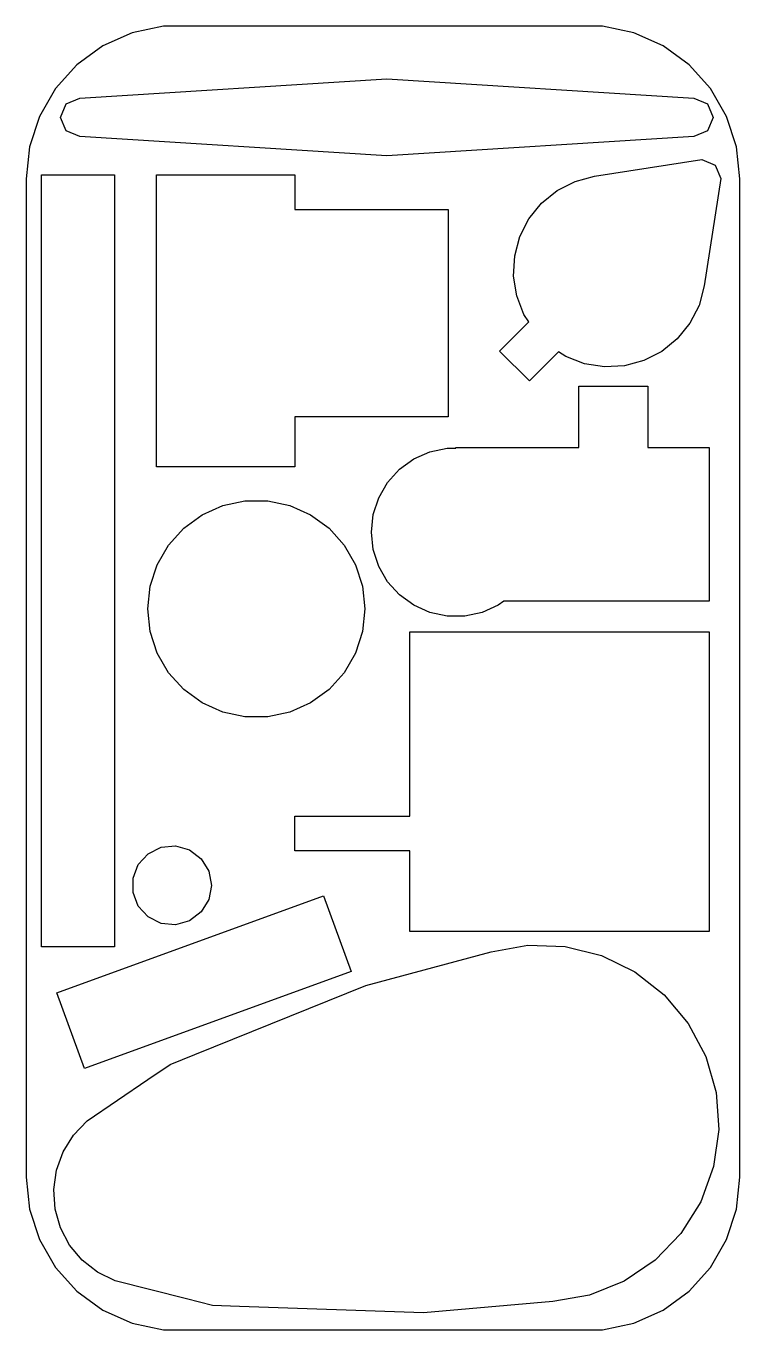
# Model space of a CAD drawing. Header units: metres. Extents: x -20 to 73, y -20 to 150.
import ezdxf

# ---------------------------------------------------------------- set-up
doc = ezdxf.new("R2010")
doc.units = ezdxf.units.M

msp = doc.modelspace()

# ---------------------------------------------------------------- linework, layer by layer
for p, q in [((-2.09056, 149.89), (-6.18033, 149.021)), ((55.0906, 149.89), (-2.09056, 149.89)), ((59.1803, 149.021), (55.0906, 149.89)), ((-6.18033, 149.021), (-9.99998, 147.32)), ((63, 147.32), (59.1803, 149.021)), ((-9.99998, 147.32), (-13.3826, 144.863)), ((66.3826, 144.863), (63, 147.32)), ((-13.3826, 144.863), (-16.1803, 141.756)), ((69.1803, 141.756), (66.3826, 144.863)), ((-13, 140.5), (27, 143)), ((27, 143), (67, 140.5)), ((-16.1803, 141.756), (-18.2709, 138.135)), ((71.2709, 138.135), (69.1803, 141.756)), ((-15.5, 138), (-14.7678, 139.768)), ((-14.7678, 139.768), (-13, 140.5)), ((67, 140.5), (68.7678, 139.768)), ((68.7678, 139.768), (69.5, 138)), ((-18.2709, 138.135), (-19.5629, 134.158)), ((-14.7678, 136.232), (-15.5, 138)), ((69.5, 138), (68.7678, 136.232)), ((72.5629, 134.158), (71.2709, 138.135)), ((-13, 135.5), (-14.7678, 136.232)), ((68.7678, 136.232), (67, 135.5)), ((-19.5629, 134.158), (-20, 130)), ((27, 133), (-13, 135.5)), ((67, 135.5), (27, 133)), ((73, 130), (72.5629, 134.158)), ((54.0446, 130.346), (68.0208, 132.521)), ((68.0208, 132.521), (69.7886, 131.789)), ((69.7886, 131.789), (70.5208, 130.021)), ((-20, 130), (-20, 0)), ((-18, 30), (-18, 130.5)), ((-18, 130.5), (-8.5, 130.5)), ((-8.5, 130.5), (-8.5, 30)), ((-3, 92.5), (-2.99998, 130.5)), ((-2.99998, 130.5), (15, 130.5)), ((15, 130.5), (15, 126)), ((49.192, 128.483), (51.5204, 129.67)), ((51.5204, 129.67), (54.0446, 130.346)), ((70.5208, 130.021), (68.3461, 116.045)), ((73, 0), (73, 130)), ((47.1612, 126.839), (49.192, 128.483)), ((15, 126), (35, 126)), ((35, 126), (35, 99)), ((45.5166, 124.808), (47.1612, 126.839)), ((44.3302, 122.48), (45.5166, 124.808)), ((43.6539, 119.955), (44.3302, 122.48)), ((43.5171, 117.346), (43.6539, 119.955)), ((43.9259, 114.765), (43.5171, 117.346)), ((68.3461, 116.045), (67.6697, 113.52)), ((44.8624, 112.325), (43.9259, 114.765)), ((45.482, 111.371), (44.8624, 112.325)), ((67.6697, 113.52), (66.4834, 111.192)), ((41.6811, 107.57), (45.482, 111.371)), ((66.4834, 111.192), (64.8388, 109.161)), ((64.8388, 109.161), (62.808, 107.517)), ((45.5702, 103.681), (41.6811, 107.57)), ((49.3711, 107.482), (45.5702, 103.681)), ((50.3251, 106.862), (49.3711, 107.482)), ((62.808, 107.517), (60.4796, 106.33)), ((52.7648, 105.926), (50.3251, 106.862)), ((55.3458, 105.517), (52.7648, 105.926)), ((57.9554, 105.654), (55.3458, 105.517)), ((60.4796, 106.33), (57.9554, 105.654)), ((52, 95), (52, 103)), ((52, 103), (61, 103)), ((61, 103), (61, 95)), ((35, 99), (15, 99)), ((15, 99), (15, 92.5)), ((28.6396, 92.1746), (30.5, 93.5263)), ((30.5, 93.5263), (32.6008, 94.4616)), ((32.6008, 94.4616), (34.8502, 94.9397)), ((34.8502, 94.9397), (36, 94.9397)), ((36, 94.9397), (36, 95)), ((36, 95), (52, 95)), ((61, 95), (69, 95)), ((69, 95), (69, 75)), ((15, 92.5), (-3, 92.5)), ((27.1008, 90.4656), (28.6396, 92.1746)), ((25.951, 88.4741), (27.1008, 90.4656)), ((25.2404, 86.287), (25.951, 88.4741)), ((2.92499, 86.2543), (5.6274, 87.4574)), ((5.6274, 87.4574), (8.52092, 88.0725)), ((8.52092, 88.0725), (11.4791, 88.0725)), ((11.4791, 88.0725), (14.3726, 87.4574)), ((14.3726, 87.4574), (17.075, 86.2543)), ((0.5318, 84.5155), (2.92499, 86.2543)), ((17.075, 86.2543), (19.4682, 84.5155)), ((25, 84), (25.2404, 86.287)), ((-1.44759, 82.3172), (0.5318, 84.5155)), ((19.4682, 84.5155), (21.4476, 82.3172)), ((25.2404, 81.713), (25, 84)), ((-2.92667, 79.7553), (-1.44759, 82.3172)), ((21.4476, 82.3172), (22.9267, 79.7553)), ((25.951, 79.5259), (25.2404, 81.713)), ((-3.84077, 76.9419), (-2.92667, 79.7553)), ((22.9267, 79.7553), (23.8408, 76.9419)), ((27.1008, 77.5343), (25.951, 79.5259)), ((-4.14999, 74), (-3.84077, 76.9419)), ((23.8408, 76.9419), (24.15, 74)), ((28.6396, 75.8254), (27.1008, 77.5343)), ((30.5, 74.4737), (28.6396, 75.8254)), ((42.2244, 75), (41.5, 74.4737)), ((69, 75), (42.2244, 75)), ((-3.84077, 71.058), (-4.14999, 74)), ((24.15, 74), (23.8408, 71.058)), ((32.6008, 73.5384), (30.5, 74.4737)), ((34.8502, 73.0603), (32.6008, 73.5384)), ((37.1498, 73.0603), (34.8502, 73.0603)), ((39.3992, 73.5384), (37.1498, 73.0603)), ((41.5, 74.4737), (39.3992, 73.5384)), ((-2.92667, 68.2447), (-3.84077, 71.058)), ((23.8408, 71.058), (22.9267, 68.2447)), ((30, 47), (30, 71)), ((30, 71), (69, 71)), ((69, 71), (69, 32)), ((-1.44759, 65.6828), (-2.92667, 68.2447)), ((22.9267, 68.2447), (21.4476, 65.6828)), ((0.5318, 63.4845), (-1.44759, 65.6828)), ((21.4476, 65.6828), (19.4682, 63.4845)), ((2.92499, 61.7457), (0.5318, 63.4845)), ((19.4682, 63.4845), (17.075, 61.7457)), ((5.6274, 60.5425), (2.92499, 61.7457)), ((17.075, 61.7457), (14.3726, 60.5425)), ((8.52092, 59.9275), (5.6274, 60.5425)), ((11.4791, 59.9275), (8.52092, 59.9275)), ((14.3726, 60.5425), (11.4791, 59.9275)), ((15, 42.5), (15, 47)), ((15, 47), (30, 47)), ((-4.10356, 42.1098), (-2.40936, 42.9534)), ((-2.40936, 42.9534), (-0.52481, 43.128)), ((-0.52481, 43.128), (1.29555, 42.6101)), ((1.29555, 42.6101), (2.80589, 41.4695)), ((30, 42.5), (15, 42.5)), ((30, 32), (30, 42.5)), ((-5.37862, 40.7111), (-4.10356, 42.1098)), ((2.80589, 41.4695), (3.80223, 39.8604)), ((-6.0623, 38.9463), (-5.37862, 40.7111)), ((3.80223, 39.8604), (4.14999, 38)), ((-6.0623, 37.0537), (-6.0623, 38.9463)), ((4.14999, 38), (3.80223, 36.1396)), ((-16, 24), (18.7686, 36.6547)), ((-5.37862, 35.2889), (-6.0623, 37.0537)), ((3.80223, 36.1396), (2.80589, 34.5305)), ((18.7686, 36.6547), (22.3598, 26.788)), ((-4.10356, 33.8902), (-5.37862, 35.2889)), ((2.80589, 34.5305), (1.29555, 33.3899)), ((-2.40936, 33.0466), (-4.10356, 33.8902)), ((-0.52481, 32.872), (-2.40936, 33.0466)), ((1.29555, 33.3899), (-0.52481, 32.872)), ((69, 32), (30, 32)), ((-8.5, 30), (-18, 30)), ((24.2632, 24.9554), (40.5914, 29.3493)), ((40.5914, 29.3493), (45.3782, 30.1934)), ((45.3782, 30.1934), (50.2358, 30.0237)), ((50.2358, 30.0237), (54.952, 28.8478)), ((54.952, 28.8478), (59.3206, 26.7171)), ((22.3598, 26.788), (-12.4088, 14.1332)), ((59.3206, 26.7171), (63.1508, 23.7246)), ((-12.4088, 14.1332), (-16, 24)), ((2.00595, 15.9816), (24.2632, 24.9554)), ((63.1508, 23.7246), (66.2751, 20.0012)), ((66.2751, 20.0012), (68.557, 15.7096)), ((-1.24075, 14.6698), (2.00595, 15.9816)), ((68.557, 15.7096), (69.8968, 11.0373)), ((-4.1438, 12.7117), (-1.24075, 14.6698)), ((-12.052, 7.31602), (-4.1438, 12.7117)), ((69.8968, 11.0373), (70.2358, 6.18858)), ((-13.8237, 5.48135), (-12.052, 7.31602)), ((-15.1753, 3.31842), (-13.8237, 5.48135)), ((70.2358, 6.18858), (69.5594, 1.37531)), ((-16.0476, 0.92174), (-15.1753, 3.31842)), ((-20, 0), (-19.5629, -4.15823)), ((-16.4026, -1.60393), (-16.0476, 0.92174)), ((69.5594, 1.37531), (67.897, -3.19212)), ((72.5629, -4.15823), (73, 0)), ((-16.2247, -4.14821), (-16.4026, -1.60393)), ((67.897, -3.19212), (65.3212, -7.31412)), ((-19.5629, -4.15823), (-18.2709, -8.13472)), ((-15.5216, -6.5999), (-16.2247, -4.14821)), ((71.2709, -8.13472), (72.5629, -4.15823)), ((-14.3242, -8.85185), (-15.5216, -6.5999)), ((-18.2709, -8.13472), (-16.1803, -11.7557)), ((65.3212, -7.31412), (61.9448, -10.8105)), ((69.1803, -11.7557), (71.2709, -8.13472)), ((-12.6848, -10.8056), (-14.3242, -8.85185)), ((-16.1803, -11.7557), (-13.3826, -14.8629)), ((-10.675, -12.3759), (-12.6848, -10.8056)), ((61.9448, -10.8105), (57.9152, -13.5285)), ((66.3826, -14.8629), (69.1803, -11.7557)), ((-8.38264, -13.4939), (-10.675, -12.3759)), ((0.89404, -15.8594), (-8.38264, -13.4939)), ((57.9152, -13.5285), (53.4086, -15.3493)), ((-13.3826, -14.8629), (-10, -17.3205)), ((63, -17.3205), (66.3826, -14.8629)), ((4.29172, -16.7066), (0.89404, -15.8594)), ((7.79129, -16.8288), (4.29172, -16.7066)), ((31.7755, -17.649), (7.79129, -16.8288)), ((48.6218, -16.1934), (31.7755, -17.649)), ((53.4086, -15.3493), (48.6218, -16.1934)), ((-10, -17.3205), (-6.18033, -19.0211)), ((59.1803, -19.0211), (63, -17.3205)), ((-6.18033, -19.0211), (-2.09056, -19.8904)), ((-2.09056, -19.8904), (55.0906, -19.8904)), ((55.0906, -19.8904), (59.1803, -19.0211))]:
    msp.add_line(p, q)

doc.saveas('drawing.dxf')
